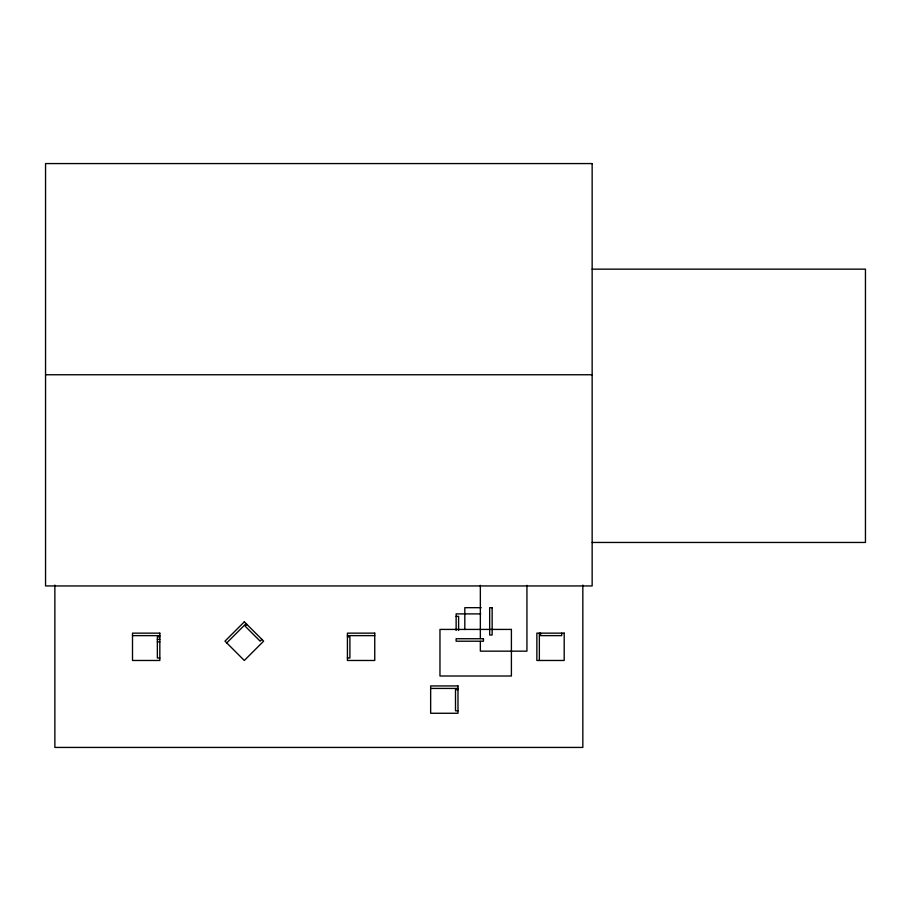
<?xml version="1.0" encoding="UTF-8"?>
<svg xmlns="http://www.w3.org/2000/svg" width="911" height="911" viewBox="0 0 911 911"><rect width="100%" height="100%" fill="white"/><g stroke="black" fill="none" stroke-linecap="round" stroke-linejoin="round"><path stroke-width="1.37" d="M226.748 642.904L246.072 623.579M246.949 624.456L245.196 626.221L260.125 641.15L261.878 639.397M592.15 269.155L865.45 269.155L865.45 542.455L592.15 542.455M45.55 374.751L592.15 374.751M481.213 607.683L464.815 607.683L464.815 629.547M480.723 613.889L456.126 613.889L456.126 630.458M456.126 616.371L458.609 616.371L458.609 630.458M132.505 635.627L159.835 635.627M347.421 635.627L374.751 635.627M159.835 636.869L157.352 636.869L157.352 657.993L159.835 657.993M347.421 636.869L349.904 636.869L349.904 657.993L347.421 657.993M157.352 639.351L159.835 639.351M157.352 641.845L159.835 641.845M430.652 688.431L457.982 688.431M457.982 689.673L455.5 689.673L455.5 710.785L457.982 710.785M582.835 585.09L582.835 747.43L54.865 747.43L54.865 585.09M561.711 633.145L561.711 635.627L540.599 635.627L540.599 633.145M539.358 633.145L539.358 660.475M526.934 585.329L526.934 651.16L480.348 651.16L480.348 641.355M480.348 585.329L480.348 638.554M244.319 621.826L224.983 641.15L244.319 660.475L263.643 641.15L244.319 621.826M592.15 163.57L45.55 163.57L45.55 585.944L592.15 585.944L592.15 163.57M492.145 607.683L489.662 607.683L489.662 635.013L492.145 635.013L492.145 607.683M511.401 629.421L439.967 629.421L439.967 676.008L511.401 676.008L511.401 629.421M159.835 633.145L132.505 633.145L132.505 660.475L159.835 660.475L159.835 633.145M374.751 633.145L347.421 633.145L347.421 660.475L374.751 660.475L374.751 633.145M564.194 633.145L536.864 633.145L536.864 660.475L564.194 660.475L564.194 633.145M483.456 638.736L456.126 638.736L456.126 641.219L483.456 641.219L483.456 638.736M457.982 685.937L430.652 685.937L430.652 713.267L457.982 713.267L457.982 685.937"/></g></svg>
